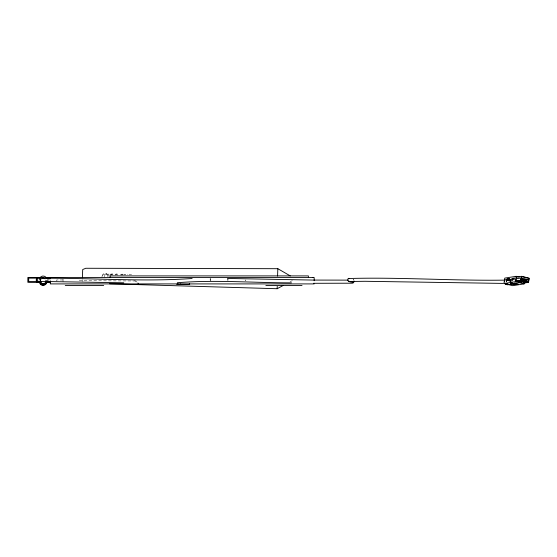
<?xml version="1.0" encoding="UTF-8"?>
<svg xmlns="http://www.w3.org/2000/svg" width="557" height="557" viewBox="0 0 557 557"><rect width="100%" height="100%" fill="white"/><g stroke="black" fill="none" stroke-linecap="round" stroke-linejoin="round"><path stroke-width="0.42" stroke-dasharray="2.79 2.09" d="M104.723 277.309L104.869 274.517L104.375 274.183M101.924 277.233L102.565 273.8M107.529 276.62L107.571 275.054M108.316 276.314L108.33 274.336L108.984 274.009L107.654 273.752L107.605 274.232L106.283 273.633L105.022 274.225L102.829 273.682M129.892 274.956C128.34 274.364 131.689 273.814 131.382 274.886L130.902 274.824M227.722 280.373L227.764 278.813M228.008 280.38L228.05 278.827M82.283 281.487L82.345 279.677M107.564 275.074L107.376 274.378L106.324 274.121L105.545 275.631M506.209 282.03L506.243 281.243A3.46 2.91 86.4 0 1 507.267 279.217L509.077 278.584A2.513 2.11 86.4 0 1 510.616 279.711L510.894 280.387L510.463 279.154A2.513 2.11 86.4 0 0 510.045 278.597M509.94 281.536L509.975 280.742M510.344 281.466L509.975 279.238A2.513 2.11 86.4 0 0 509.558 278.681M510.825 281.382L510.866 280.589M102.753 275.555L103.17 274.246L104.089 274.107M103.525 273.578L103.908 273.612M106.283 273.661L106.631 273.682M106.84 274.162L107.376 274.378M110.822 274.072C108.97 275.019 113.712 272.512 113.934 275.109M112.291 274.183L111.651 274.197L113.12 275.04M115.02 275.019C115.285 273.473 117.973 273.724 118.613 274.991M116.705 274.288L117.952 275.207M120.368 274.956L120.646 274.448M121.99 274.413L122.791 275.081M123.508 274.949L122.275 274.128L120.855 274.302M124.893 274.935C123.027 273.967 126.871 274.316 125.346 274.886M127.581 274.413L127.957 274.399M508.917 281.201L509.509 279.948L510.142 281.083M506.48 281.849L506.717 280.255L514.87 278.973M40.32 280.046L40.612 279.168M121.099 275.137L121.732 274.427M40.668 279.955L41.009 279.175L40.703 279.92M506.146 280.874L506.807 279.705L507.984 279.029M110.78 275.123L111.658 274.169M109.833 275.13L110.147 274.622M40.543 279.927L41.009 279.175M506.097 280.296C507.079 278.312 510.672 278.486 510.727 281.007M39.046 279.628L39.832 279.802M505.352 279.955L508.304 278.973L513.526 280.275M506.083 279.83C507.246 278.361 509.516 279.475 509.516 281.215M507.448 279.273L506.306 280.846L506.181 282.232M506.626 278.737L507.19 278.333M290.086 281.779L292.369 280.554M506.94 278.96L508.59 278.667A2.513 2.11 86.4 0 1 510.128 279.795L510.532 281.236L514.772 280.456M507.963 278.674L506.779 279.301A3.46 2.91 86.4 0 0 506.306 279.865M509.759 281.007L514.605 280.206M512.029 278.263L513.819 278.604L511.048 278.507M507.768 280.519L514.355 279.537M507.128 280.359L514.626 279.28M514.536 278.514L512.649 278.11L514.557 278.34M506.369 279.308L507.949 279.663L508.785 281.341M116.705 274.267L115.891 274.517L115.863 275.116M509.509 279.948L505.359 280.108A3.46 2.91 86.4 0 1 505.749 279.377M47.046 279.76L49.441 279.76M63.038 279.955L56.64 279.955L56.64 281.557M47.046 280.303L48.647 280.303M79.212 280.707L135.532 280.972A8.557 8.557 0 0 1 137.21 282.253M514.584 277.929L513.672 277.95L514.522 277.971M508.541 278.966L509.968 279.83L510.4 281.062M508.381 278.994L509.801 279.858L510.24 281.09M508.054 279.05L509.084 279.468L509.92 281.146M507.768 278.855L508.304 278.973L506.905 280.157L506.501 282.176M511.98 278.751L512.614 278.792L511.298 278.5M134.495 280.707L135.045 280.895A6.956 6.956 0 0 1 137.043 282.107M353.242 279.203L353.667 279.837L353.403 279.349M39.359 279.196L39.693 279.558M510.254 279.913L510.407 280.47M510.741 279.83L511.02 281.153M510.128 281.306L509.571 279.308A2.513 2.11 86.4 0 0 508.632 278.368M245.317 279.934L245.324 280.129A2.597 2.527 0 0 1 245.261 280.624M63.038 279.113L63.038 282.315M506.292 279.913A3.46 2.91 86.4 0 1 506.64 279.224M505.805 279.997A3.46 2.91 86.4 0 1 506.153 279.308M505.902 279.934A3.46 2.91 86.4 0 1 506.376 279.37M508.186 278.737A2.513 2.11 86.4 0 1 509.725 279.865M210.553 280.47A2.597 2.527 0 0 1 210.219 278.563M210.866 280.672A2.597 2.527 0 0 1 210.219 278.382M245.324 280.06A2.611 2.493 4.7 0 1 245.261 280.547M514.459 278.444L512.851 278.11L514.459 278.444"/><path stroke-width="0.84" d="M82.408 277.748L82.694 269.539L85.785 268.272L277.832 268.697L290.288 275.91M109.59 283.778L277.149 288.728L277.226 286.361M277.581 276.07L277.832 268.697M40.041 280.923L39.582 282.531L38.955 282.176M40.25 280.798C38.698 286.214 47.171 286.632 46.078 280.979M524.339 282.336L524.109 283.882L512.725 285.671L503.953 283.506L504.753 278.11L516.137 276.321L519.326 277.108M503.953 283.506L515.336 281.717L516.137 276.321M515.984 281.229L516.597 277.094L521.491 276.328L529.15 278.215L528.537 282.35L523.643 283.116L515.984 281.229L520.879 280.463L528.537 282.35M522.062 281.25L521.255 281.529L519.855 281.034M520.141 281.981L521.094 282.218L520.154 281.905M519.827 281.194L520.67 280.902M520.879 280.463L521.491 276.328M515.336 281.229L521.046 280.338L521.61 276.523L528.99 278.34L528.419 282.155L523.531 282.921M523.295 282.051L525.529 282.107M523.643 283.116L524.012 280.637M524.687 282.392L523.315 281.891M45.716 281.188C45.897 285.212 39.944 284.585 40.55 280.756C39.902 284.655 45.869 285.288 45.737 281.215M37.96 280.874C35.878 284.481 35.808 277.379 37.041 278.758C37.138 284.293 35.968 280.651 36.95 278.444M45.688 282.789L45.98 281.912M504.691 281.125L504.962 280.491M37.618 281.076L36.859 281.856L38.913 282.197M348.912 280.986L348.459 281.501L365.127 281.292L502.887 283.409M39.791 278.347C40.884 275.269 45.43 275.269 46.523 278.347M41.079 278.423L43.154 277.365L45.221 278.423M44.616 284.112L45.221 283.534M277.149 288.728L283.235 285.456M42.026 278.096L44.003 277.957L45.117 278.89M508.506 284.523L507.267 284.752A2.513 2.11 86.4 0 1 505.721 283.624L506.612 284.355L508.109 284.349M508.297 284.669L509.397 284.369M37.166 281.598L38.53 281.445M511.173 284.098L511.953 283.959L510.734 283.235C511.034 282.35 514.236 283.562 511.27 283.235L512.231 283.91L515.371 283.388L514.473 283.158L516.778 283.262L516.778 283.743L513.359 283.91L518.456 284.147L510.268 284.112L511.618 284.202M520.899 280.178L524.283 279.586L521.248 279.913M520.704 279.426L522.403 279.134L521.881 279.008M525.321 277.268L524.645 277.658M516.506 278.723L521.394 277.95L528.774 279.767L521.436 280.923M520.83 280.644L527.249 279.823L521.268 280.749M192.116 278.5C143.852 281.926 95.4 278.096 47.08 278.256M177.335 282.74C215.28 279.614 253.421 282.872 291.429 282.838M504.517 280.136C452.43 280.881 399.968 277.059 348.09 278.528C346.064 282.608 352.372 281.751 352.894 282.49L352.783 282.169M347.937 280.122L313.438 280.08L227.472 278.451M508.778 284.585L507.671 284.683A2.513 2.11 86.4 0 1 506.125 283.555M313.25 277.511L312.533 277.511M110.042 275.91L308.39 275.91L308.39 277.511M36.045 277.477L41.288 277.477M40.772 277.511L27.85 277.511L27.85 282.308L39.909 282.308M45.075 277.511L314.169 277.511L314.169 280.707M47.046 281.738L50.241 281.738L46.795 281.696M46.795 282.308L50.241 282.308M50.241 283.91L314.169 283.91M176.924 284.39L189.721 284.39M65.246 285.504L103.686 285.504M265.863 285.504L302.026 285.504M40.758 278.166L28.692 278.131L28.692 281.654L39.039 281.682M45.932 278.173L50.241 278.187M39.937 281.41L123.779 282.803M313.473 283.304L352.428 283.2L353.674 282.671L353.953 280.825M37.994 278.779L36.811 278.632L37.138 278.813M507.88 284.355L506.849 283.938M506.933 284.3L507.476 284.425M521.046 280.338L528.419 282.155M520.642 281.062L522.034 281.403M524.109 281.919L525.502 282.267M515.336 281.717L524.109 283.882M521.296 278.326L521.763 278.444M349.086 278.458L348.578 278.312L348.877 278.702M44.483 278.611L42.262 278.27L44.546 278.604M42.395 284.474L41.079 283.534M507.336 283.854L507.824 284.147M507.016 283.91L507.497 284.202M506.445 284.007L507.016 284.286M39.401 281.988C40.048 287.328 47.721 285.804 47.046 280.742L47.046 281.543M45.911 280.798L46.008 281.731M189.498 283.91L189.498 284.39M189.303 283.91L189.303 284.39M180.343 283.91L180.343 284.39M178.01 283.91L178.01 284.39M177.154 283.91L177.154 284.39M110.056 275.91L110.042 277.511M50.395 281.988L50.395 282.838M50.241 277.511L50.241 278.862M50.241 280.749L50.241 283.207M137.92 283.04A8.557 8.557 0 0 1 138.526 283.91M508.151 284.599A2.513 2.11 86.4 0 1 507.03 284.021M507.998 284.042A2.513 2.11 86.4 0 1 507.399 283.847M507.511 284.126A2.513 2.11 86.4 0 1 506.919 283.931M507.107 284.195A2.513 2.11 86.4 0 1 505.986 283.617M506.383 284.321A2.513 2.11 86.4 0 1 504.844 283.193"/></g></svg>
